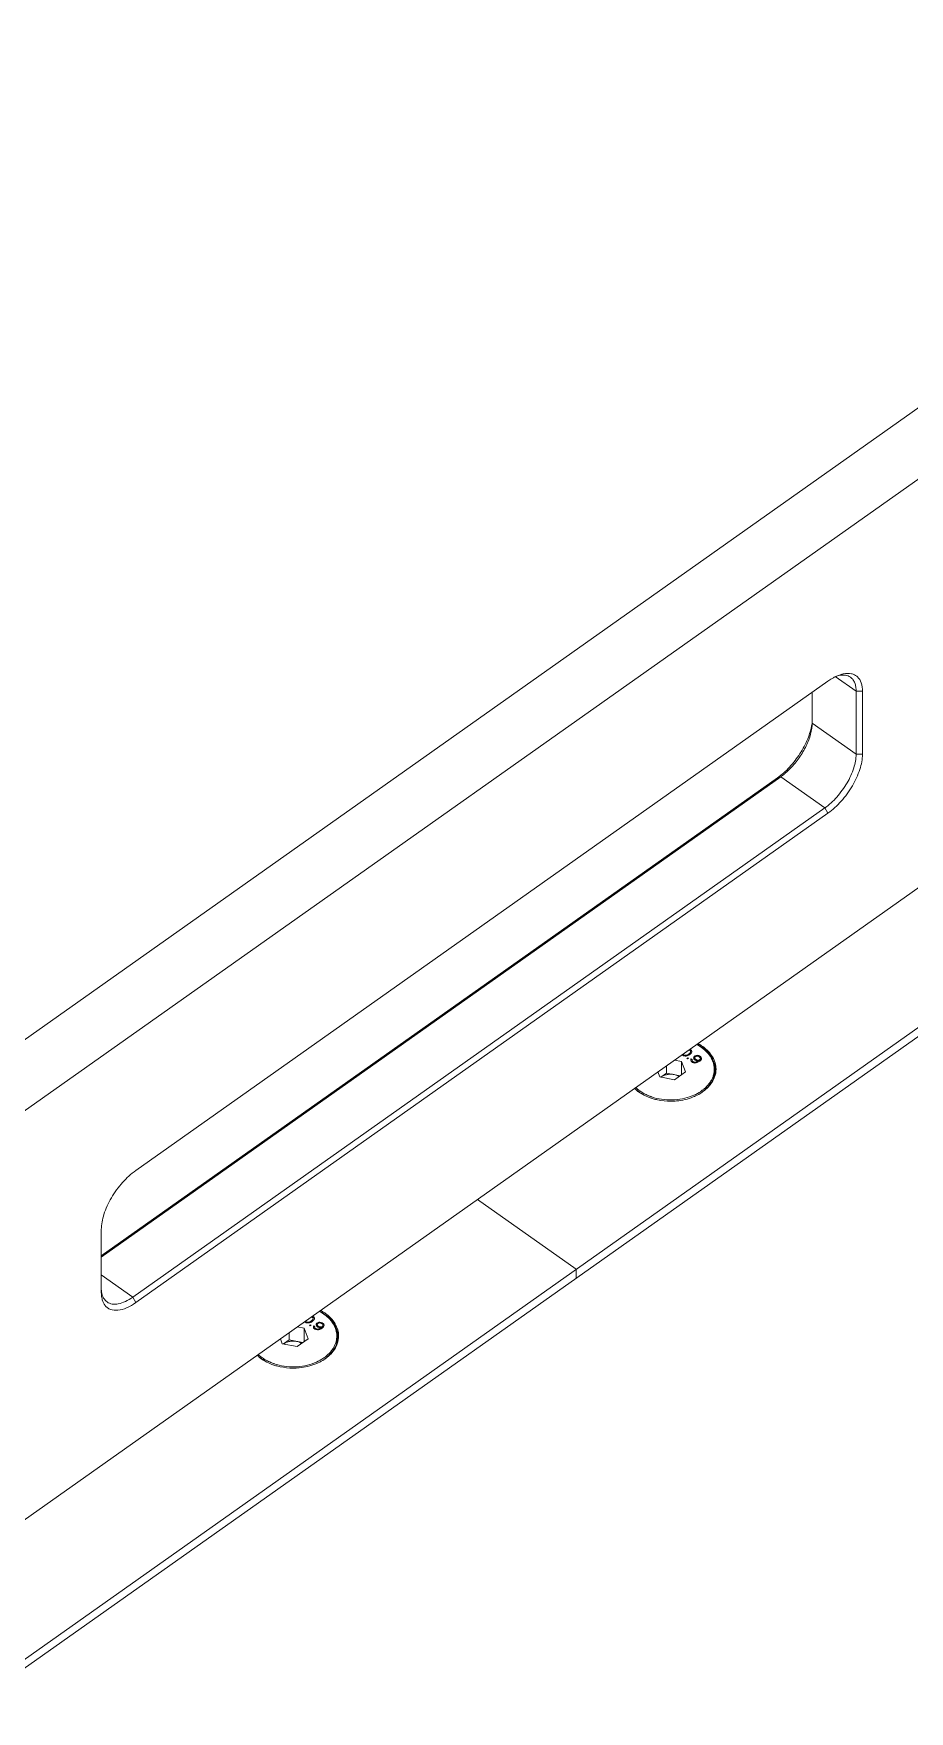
# Model space of a CAD drawing. Header units: millimetres. Extents: x 0 to 9253, y 0 to 2730.
# Drawn here: x 5123.4 to 5221.9, y 2065.2 to 2253.8 of the extents above; entities that cross this region are included whole.
import ezdxf

# ---------------------------------------------------------------- set-up
doc = ezdxf.new("R2010")
doc.units = ezdxf.units.MM
doc.layers.get('0').update_dxf_attribs({"lineweight": 13})

msp = doc.modelspace()

# ---------------------------------------------------------------- linework, layer by layer
at = {"color": 7, "linetype": 'Continuous'}
for p, q in [((5053.96, 2084.31), (5293.67, 2253.81)), ((5260.43, 2238.31), (5075.88, 2107.81)), ((5266.09, 2188.35), (5091.91, 2065.19)), ((5134.92, 2126.01), (5212.7, 2181.01)), ((5215.88, 2179.87), (5213.53, 2181.54)), ((5210.94, 2179.76), (5210.94, 2176.3)), ((5215.88, 2179.87), (5215.88, 2172.8)), ((5215.88, 2179.87), (5216.59, 2179.87)), ((5216.59, 2179.87), (5216.59, 2172.8)), ((5215.88, 2172.8), (5210.94, 2176.3)), ((5215.88, 2172.8), (5216.59, 2172.8)), ((5207.4, 2170.26), (5131.03, 2116.26)), ((5207.05, 2170.16), (5131.03, 2116.41)), ((5207.05, 2170.16), (5207.4, 2170.26)), ((5212.35, 2166.76), (5207.4, 2170.26)), ((5212.35, 2166.76), (5134.57, 2111.76)), ((5212.7, 2166.16), (5134.92, 2111.16)), ((5212.35, 2166.76), (5212.7, 2166.16)), ((5251.59, 2162.4), (5117.24, 2067.4)), ((5117.95, 2066.9), (5252.3, 2161.9)), ((5196.3, 2139.01), (5196.36, 2138.95)), ((5196.38, 2139.03), (5196.46, 2138.95)), ((5196.46, 2139.02), (5196.4, 2139.08)), ((5196.46, 2138.95), (5196.46, 2139.02)), ((5196.57, 2138.97), (5196.46, 2139.02)), ((5196.99, 2139.05), (5196.86, 2138.98)), ((5196.99, 2139.05), (5197.13, 2139.15)), ((5196.99, 2138.98), (5197.13, 2139.08)), ((5196.99, 2138.98), (5196.99, 2139.05)), ((5197.24, 2139.09), (5197.07, 2138.97)), ((5197.09, 2139.57), (5197.17, 2139.53)), ((5197.23, 2139.24), (5197.13, 2139.15)), ((5197.13, 2139.08), (5197.23, 2139.17)), ((5197.13, 2139.08), (5197.13, 2139.15)), ((5197.14, 2139.59), (5197.27, 2139.53)), ((5197.17, 2139.53), (5197.25, 2139.45)), ((5197.27, 2139.6), (5197.19, 2139.64)), ((5197.27, 2139.38), (5197.23, 2139.24)), ((5197.23, 2139.17), (5197.27, 2139.31)), ((5197.23, 2139.17), (5197.23, 2139.24)), ((5197.24, 2139.09), (5197.32, 2139.18)), ((5197.25, 2139.45), (5197.27, 2139.38)), ((5197.27, 2139.53), (5197.27, 2139.6)), ((5197.37, 2139.5), (5197.27, 2139.6)), ((5197.27, 2139.53), (5197.37, 2139.43)), ((5197.27, 2139.31), (5197.27, 2139.38)), ((5197.32, 2139.18), (5197.36, 2139.23)), ((5197.36, 2139.23), (5197.4, 2139.31)), ((5197.37, 2139.43), (5197.37, 2139.5)), ((5197.4, 2139.39), (5197.37, 2139.5)), ((5197.37, 2139.43), (5197.4, 2139.33)), ((5197.4, 2139.31), (5197.4, 2139.39)), ((5194.58, 2136.95), (5194.58, 2137.79)), ((5196.25, 2138.26), (5195.46, 2138.41)), ((5196.25, 2136.76), (5196.25, 2138.26)), ((5196.7, 2137.08), (5196.25, 2138.26)), ((5196.36, 2138.95), (5196.49, 2138.88)), ((5196.46, 2138.95), (5196.57, 2138.9)), ((5196.49, 2138.88), (5196.65, 2138.86)), ((5196.57, 2138.9), (5196.57, 2138.97)), ((5196.67, 2138.95), (5196.57, 2138.97)), ((5196.57, 2138.9), (5196.67, 2138.88)), ((5196.65, 2138.86), (5196.76, 2138.86)), ((5196.86, 2138.98), (5196.67, 2138.95)), ((5196.67, 2138.88), (5196.67, 2138.95)), ((5196.67, 2138.88), (5196.86, 2138.91)), ((5196.76, 2138.86), (5196.88, 2138.89)), ((5196.85, 2138.6), (5196.95, 2138.67)), ((5196.95, 2138.54), (5196.85, 2138.6)), ((5196.86, 2138.91), (5196.99, 2138.98)), ((5196.86, 2138.91), (5196.86, 2138.98)), ((5196.88, 2138.89), (5196.95, 2138.92)), ((5196.9, 2138.57), (5196.95, 2138.6)), ((5196.95, 2138.92), (5197.07, 2138.97)), ((5196.95, 2138.6), (5196.95, 2138.67)), ((5196.95, 2138.67), (5197.05, 2138.6)), ((5197.05, 2138.6), (5196.95, 2138.54)), ((5196.95, 2138.6), (5197, 2138.57)), ((5197.31, 2138.5), (5197.29, 2138.4)), ((5197.29, 2138.4), (5197.33, 2138.29)), ((5197.3, 2138.37), (5197.31, 2138.43)), ((5197.35, 2138.55), (5197.31, 2138.5)), ((5197.31, 2138.43), (5197.31, 2138.5)), ((5197.31, 2138.43), (5197.35, 2138.48)), ((5197.33, 2138.29), (5197.4, 2138.21)), ((5197.35, 2138.48), (5197.35, 2138.55)), ((5197.35, 2138.55), (5197.45, 2138.48)), ((5197.35, 2138.48), (5197.43, 2138.43)), ((5197.48, 2138.16), (5197.4, 2138.21)), ((5197.43, 2138.42), (5197.45, 2138.48)), ((5197.43, 2138.35), (5197.43, 2138.42)), ((5197.44, 2138.35), (5197.43, 2138.42)), ((5197.43, 2138.35), (5197.44, 2138.28)), ((5197.44, 2138.28), (5197.44, 2138.35)), ((5197.48, 2138.29), (5197.44, 2138.35)), ((5197.44, 2138.28), (5197.48, 2138.22)), ((5197.48, 2138.22), (5197.48, 2138.29)), ((5197.48, 2138.29), (5197.6, 2138.21)), ((5197.48, 2138.22), (5197.6, 2138.14)), ((5197.48, 2138.16), (5197.59, 2138.11)), ((5197.59, 2138.11), (5197.75, 2138.08)), ((5197.62, 2138.74), (5197.6, 2138.65)), ((5197.6, 2138.65), (5197.64, 2138.54)), ((5197.6, 2138.14), (5197.6, 2138.21)), ((5197.67, 2138.19), (5197.6, 2138.21)), ((5197.6, 2138.14), (5197.67, 2138.12)), ((5197.61, 2138.62), (5197.62, 2138.67)), ((5197.68, 2138.84), (5197.62, 2138.74)), ((5197.62, 2138.67), (5197.68, 2138.77)), ((5197.62, 2138.67), (5197.62, 2138.74)), ((5197.64, 2138.54), (5197.72, 2138.46)), ((5197.67, 2138.12), (5197.67, 2138.19)), ((5197.77, 2138.17), (5197.67, 2138.19)), ((5197.67, 2138.12), (5197.77, 2138.1)), ((5197.68, 2138.84), (5197.76, 2138.89)), ((5197.68, 2138.77), (5197.68, 2138.84)), ((5197.68, 2138.77), (5197.76, 2138.82)), ((5197.81, 2138.39), (5197.72, 2138.46)), ((5197.74, 2138.66), (5197.76, 2138.73)), ((5197.74, 2138.59), (5197.74, 2138.66)), ((5197.76, 2138.6), (5197.74, 2138.66)), ((5197.74, 2138.59), (5197.76, 2138.52)), ((5197.75, 2138.08), (5197.88, 2138.09)), ((5197.9, 2138.94), (5197.76, 2138.89)), ((5197.76, 2138.82), (5197.76, 2138.89)), ((5197.76, 2138.82), (5197.9, 2138.87)), ((5197.76, 2138.73), (5197.8, 2138.79)), ((5197.76, 2138.52), (5197.76, 2138.6)), ((5197.79, 2138.54), (5197.76, 2138.6)), ((5197.76, 2138.52), (5197.79, 2138.47)), ((5197.86, 2138.19), (5197.77, 2138.17)), ((5197.77, 2138.1), (5197.77, 2138.17)), ((5197.77, 2138.1), (5197.86, 2138.12)), ((5197.79, 2138.47), (5197.79, 2138.54)), ((5197.79, 2138.54), (5197.93, 2138.45)), ((5197.79, 2138.47), (5197.93, 2138.38)), ((5197.84, 2138.81), (5197.8, 2138.79)), ((5197.81, 2138.39), (5197.92, 2138.34)), ((5197.84, 2138.81), (5197.91, 2138.84)), ((5197.94, 2138.22), (5197.86, 2138.19)), ((5197.86, 2138.12), (5197.86, 2138.19)), ((5197.86, 2138.12), (5197.94, 2138.15)), ((5197.88, 2138.09), (5198.02, 2138.14)), ((5198.03, 2138.95), (5197.9, 2138.94)), ((5197.9, 2138.87), (5197.9, 2138.94)), ((5197.9, 2138.87), (5198.03, 2138.88)), ((5197.91, 2138.84), (5198.01, 2138.86)), ((5197.92, 2138.34), (5198.12, 2138.31)), ((5197.93, 2138.38), (5197.93, 2138.45)), ((5198, 2138.42), (5197.93, 2138.45)), ((5197.93, 2138.38), (5198, 2138.35)), ((5198.08, 2138.29), (5197.94, 2138.22)), ((5197.94, 2138.15), (5197.94, 2138.22)), ((5197.94, 2138.15), (5198.08, 2138.21)), ((5198, 2138.35), (5198, 2138.42)), ((5198.1, 2138.41), (5198, 2138.42)), ((5198, 2138.35), (5198.1, 2138.34)), ((5198.01, 2138.86), (5198.11, 2138.84)), ((5198.02, 2138.14), (5198.17, 2138.22)), ((5198.03, 2138.88), (5198.03, 2138.95)), ((5198.18, 2138.92), (5198.03, 2138.95)), ((5198.03, 2138.88), (5198.18, 2138.85)), ((5198.08, 2138.29), (5198.12, 2138.31)), ((5198.08, 2138.21), (5198.08, 2138.29)), ((5198.08, 2138.21), (5198.12, 2138.24)), ((5198.19, 2138.42), (5198.1, 2138.41)), ((5198.1, 2138.34), (5198.1, 2138.41)), ((5198.1, 2138.34), (5198.19, 2138.35)), ((5198.11, 2138.84), (5198.18, 2138.82)), ((5198.12, 2138.24), (5198.12, 2138.31)), ((5198.31, 2138.31), (5198.17, 2138.22)), ((5198.18, 2138.85), (5198.18, 2138.92)), ((5198.3, 2138.87), (5198.18, 2138.92)), ((5198.18, 2138.85), (5198.3, 2138.8)), ((5198.31, 2138.72), (5198.18, 2138.82)), ((5198.27, 2138.45), (5198.19, 2138.42)), ((5198.19, 2138.35), (5198.19, 2138.42)), ((5198.19, 2138.35), (5198.27, 2138.38)), ((5198.27, 2138.45), (5198.31, 2138.48)), ((5198.27, 2138.38), (5198.27, 2138.45)), ((5198.27, 2138.38), (5198.31, 2138.41)), ((5198.3, 2138.8), (5198.3, 2138.87)), ((5198.3, 2138.87), (5198.39, 2138.8)), ((5198.3, 2138.8), (5198.39, 2138.73)), ((5198.31, 2138.72), (5198.35, 2138.67)), ((5198.35, 2138.53), (5198.31, 2138.48)), ((5198.31, 2138.41), (5198.31, 2138.48)), ((5198.31, 2138.41), (5198.35, 2138.46)), ((5198.31, 2138.31), (5198.43, 2138.42)), ((5198.35, 2138.67), (5198.37, 2138.6)), ((5198.37, 2138.6), (5198.35, 2138.53)), ((5198.35, 2138.46), (5198.37, 2138.53)), ((5198.35, 2138.46), (5198.35, 2138.53)), ((5198.37, 2138.53), (5198.37, 2138.6)), ((5198.39, 2138.73), (5198.39, 2138.8)), ((5198.47, 2138.72), (5198.39, 2138.8)), ((5198.39, 2138.73), (5198.47, 2138.65)), ((5198.43, 2138.42), (5198.48, 2138.52)), ((5198.47, 2138.65), (5198.47, 2138.72)), ((5198.51, 2138.61), (5198.47, 2138.72)), ((5198.47, 2138.65), (5198.5, 2138.57)), ((5198.48, 2138.52), (5198.51, 2138.61)), ((5200.03, 2137.32), (5200.03, 2137.27)), ((5193.59, 2137.09), (5193.8, 2136.53)), ((5193.8, 2136.53), (5195.47, 2136.21)), ((5193.94, 2136.5), (5194.58, 2136.95)), ((5194.58, 2136.95), (5196.11, 2136.66)), ((5196.7, 2137.08), (5195.47, 2136.21)), ((5131.03, 2112.3), (5131.03, 2119.37)), ((5131.03, 2114.26), (5134.57, 2111.76)), ((5134.57, 2111.76), (5134.92, 2111.16)), ((5153.88, 2109.01), (5153.93, 2108.95)), ((5153.93, 2108.95), (5154.07, 2108.88)), ((5153.95, 2109.03), (5154.03, 2108.95)), ((5154.03, 2109.02), (5153.98, 2109.08)), ((5154.03, 2108.95), (5154.03, 2109.02)), ((5154.14, 2108.97), (5154.03, 2109.02)), ((5154.03, 2108.95), (5154.14, 2108.9)), ((5154.07, 2108.88), (5154.22, 2108.86)), ((5154.14, 2108.9), (5154.14, 2108.97)), ((5154.24, 2108.95), (5154.14, 2108.97)), ((5154.14, 2108.9), (5154.24, 2108.88)), ((5154.22, 2108.86), (5154.33, 2108.86)), ((5154.43, 2108.98), (5154.24, 2108.95)), ((5154.24, 2108.88), (5154.24, 2108.95)), ((5154.24, 2108.88), (5154.43, 2108.91)), ((5154.33, 2108.86), (5154.45, 2108.89)), ((5154.57, 2109.05), (5154.43, 2108.98)), ((5154.43, 2108.91), (5154.57, 2108.98)), ((5154.43, 2108.91), (5154.43, 2108.98)), ((5154.45, 2108.89), (5154.53, 2108.92)), ((5154.53, 2108.92), (5154.64, 2108.97)), ((5154.57, 2109.05), (5154.7, 2109.15)), ((5154.57, 2108.98), (5154.7, 2109.08)), ((5154.57, 2108.98), (5154.57, 2109.05)), ((5154.82, 2109.09), (5154.64, 2108.97)), ((5154.67, 2109.57), (5154.75, 2109.53)), ((5154.8, 2109.24), (5154.7, 2109.15)), ((5154.7, 2109.08), (5154.8, 2109.17)), ((5154.7, 2109.08), (5154.7, 2109.15)), ((5154.71, 2109.59), (5154.85, 2109.53)), ((5154.75, 2109.53), (5154.82, 2109.45)), ((5154.85, 2109.6), (5154.77, 2109.64)), ((5154.84, 2109.38), (5154.8, 2109.24)), ((5154.8, 2109.17), (5154.84, 2109.31)), ((5154.8, 2109.17), (5154.8, 2109.24)), ((5154.82, 2109.45), (5154.84, 2109.38)), ((5154.82, 2109.09), (5154.9, 2109.18)), ((5154.84, 2109.31), (5154.84, 2109.38)), ((5154.85, 2109.53), (5154.85, 2109.6)), ((5154.94, 2109.5), (5154.85, 2109.6)), ((5154.85, 2109.53), (5154.94, 2109.43)), ((5154.9, 2109.18), (5154.94, 2109.23)), ((5154.94, 2109.43), (5154.94, 2109.5)), ((5154.98, 2109.39), (5154.94, 2109.5)), ((5154.94, 2109.43), (5154.98, 2109.33)), ((5154.94, 2109.23), (5154.98, 2109.31)), ((5154.98, 2109.31), (5154.98, 2109.39)), ((5155.26, 2108.84), (5155.2, 2108.74)), ((5155.26, 2108.84), (5155.33, 2108.89)), ((5155.26, 2108.77), (5155.26, 2108.84)), ((5155.26, 2108.77), (5155.33, 2108.82)), ((5155.47, 2108.94), (5155.33, 2108.89)), ((5155.33, 2108.82), (5155.33, 2108.89)), ((5155.33, 2108.82), (5155.47, 2108.87)), ((5155.41, 2108.81), (5155.37, 2108.79)), ((5155.41, 2108.81), (5155.49, 2108.84)), ((5155.6, 2108.95), (5155.47, 2108.94)), ((5155.47, 2108.87), (5155.47, 2108.94)), ((5155.47, 2108.87), (5155.6, 2108.88)), ((5155.49, 2108.84), (5155.58, 2108.86)), ((5155.58, 2108.86), (5155.68, 2108.84)), ((5155.6, 2108.88), (5155.6, 2108.95)), ((5155.76, 2108.92), (5155.6, 2108.95)), ((5155.6, 2108.88), (5155.76, 2108.85)), ((5155.68, 2108.84), (5155.76, 2108.82)), ((5155.76, 2108.85), (5155.76, 2108.92)), ((5155.87, 2108.87), (5155.76, 2108.92)), ((5155.76, 2108.85), (5155.87, 2108.8)), ((5155.89, 2108.72), (5155.76, 2108.82)), ((5155.87, 2108.8), (5155.87, 2108.87)), ((5155.87, 2108.87), (5155.97, 2108.8)), ((5151.16, 2107.09), (5151.37, 2106.53)), ((5151.52, 2106.5), (5152.15, 2106.95)), ((5152.15, 2106.95), (5152.15, 2107.79)), ((5152.15, 2106.95), (5153.68, 2106.66)), ((5153.82, 2108.26), (5153.03, 2108.41)), ((5154.27, 2107.08), (5153.05, 2106.21)), ((5153.82, 2106.76), (5153.82, 2108.26)), ((5154.27, 2107.08), (5153.82, 2108.26)), ((5154.43, 2108.6), (5154.52, 2108.67)), ((5154.52, 2108.54), (5154.43, 2108.6)), ((5154.48, 2108.57), (5154.52, 2108.6)), ((5154.52, 2108.6), (5154.52, 2108.67)), ((5154.52, 2108.67), (5154.62, 2108.6)), ((5154.62, 2108.6), (5154.52, 2108.54)), ((5154.52, 2108.6), (5154.57, 2108.57)), ((5154.89, 2108.5), (5154.87, 2108.4)), ((5154.87, 2108.37), (5154.89, 2108.43)), ((5154.87, 2108.4), (5154.9, 2108.29)), ((5154.93, 2108.55), (5154.89, 2108.5)), ((5154.89, 2108.43), (5154.89, 2108.5)), ((5154.89, 2108.43), (5154.93, 2108.48)), ((5154.9, 2108.29), (5154.98, 2108.21)), ((5154.93, 2108.48), (5154.93, 2108.55)), ((5154.93, 2108.55), (5155.02, 2108.48)), ((5154.93, 2108.48), (5155, 2108.43)), ((5155.05, 2108.16), (5154.98, 2108.21)), ((5155, 2108.42), (5155.02, 2108.48)), ((5155, 2108.35), (5155, 2108.42)), ((5155.02, 2108.35), (5155, 2108.42)), ((5155, 2108.35), (5155.02, 2108.28)), ((5155.02, 2108.28), (5155.02, 2108.35)), ((5155.06, 2108.29), (5155.02, 2108.35)), ((5155.02, 2108.28), (5155.06, 2108.22)), ((5155.05, 2108.16), (5155.17, 2108.11)), ((5155.06, 2108.22), (5155.06, 2108.29)), ((5155.06, 2108.29), (5155.17, 2108.21)), ((5155.06, 2108.22), (5155.17, 2108.14)), ((5155.17, 2108.14), (5155.17, 2108.21)), ((5155.25, 2108.19), (5155.17, 2108.21)), ((5155.17, 2108.14), (5155.25, 2108.12)), ((5155.17, 2108.11), (5155.32, 2108.08)), ((5155.2, 2108.74), (5155.18, 2108.65)), ((5155.18, 2108.65), (5155.21, 2108.54)), ((5155.19, 2108.62), (5155.2, 2108.67)), ((5155.2, 2108.67), (5155.26, 2108.77)), ((5155.2, 2108.67), (5155.2, 2108.74)), ((5155.21, 2108.54), (5155.29, 2108.46)), ((5155.25, 2108.12), (5155.25, 2108.19)), ((5155.34, 2108.17), (5155.25, 2108.19)), ((5155.25, 2108.12), (5155.34, 2108.1)), ((5155.38, 2108.39), (5155.29, 2108.46)), ((5155.31, 2108.66), (5155.33, 2108.73)), ((5155.31, 2108.59), (5155.31, 2108.66)), ((5155.33, 2108.6), (5155.31, 2108.66)), ((5155.31, 2108.59), (5155.33, 2108.52)), ((5155.32, 2108.08), (5155.46, 2108.09)), ((5155.33, 2108.73), (5155.37, 2108.79)), ((5155.33, 2108.52), (5155.33, 2108.6)), ((5155.37, 2108.54), (5155.33, 2108.6)), ((5155.33, 2108.52), (5155.37, 2108.47)), ((5155.44, 2108.19), (5155.34, 2108.17)), ((5155.34, 2108.1), (5155.34, 2108.17)), ((5155.34, 2108.1), (5155.44, 2108.12)), ((5155.37, 2108.47), (5155.37, 2108.54)), ((5155.37, 2108.54), (5155.5, 2108.45)), ((5155.37, 2108.47), (5155.5, 2108.38)), ((5155.38, 2108.39), (5155.5, 2108.34)), ((5155.52, 2108.22), (5155.44, 2108.19)), ((5155.44, 2108.12), (5155.44, 2108.19)), ((5155.44, 2108.12), (5155.52, 2108.15)), ((5155.46, 2108.09), (5155.59, 2108.14)), ((5155.5, 2108.38), (5155.5, 2108.45)), ((5155.58, 2108.42), (5155.5, 2108.45)), ((5155.5, 2108.38), (5155.58, 2108.35)), ((5155.5, 2108.34), (5155.69, 2108.31)), ((5155.65, 2108.29), (5155.52, 2108.22)), ((5155.52, 2108.15), (5155.52, 2108.22)), ((5155.52, 2108.15), (5155.65, 2108.21)), ((5155.58, 2108.35), (5155.58, 2108.42)), ((5155.67, 2108.41), (5155.58, 2108.42)), ((5155.58, 2108.35), (5155.67, 2108.34)), ((5155.59, 2108.14), (5155.75, 2108.22)), ((5155.65, 2108.29), (5155.69, 2108.31)), ((5155.65, 2108.21), (5155.65, 2108.29)), ((5155.65, 2108.21), (5155.69, 2108.24)), ((5155.77, 2108.42), (5155.67, 2108.41)), ((5155.67, 2108.34), (5155.67, 2108.41)), ((5155.67, 2108.34), (5155.77, 2108.35)), ((5155.69, 2108.24), (5155.69, 2108.31)), ((5155.88, 2108.31), (5155.75, 2108.22)), ((5155.85, 2108.45), (5155.77, 2108.42)), ((5155.77, 2108.35), (5155.77, 2108.42)), ((5155.77, 2108.35), (5155.85, 2108.38)), ((5155.85, 2108.45), (5155.88, 2108.48)), ((5155.85, 2108.38), (5155.85, 2108.45)), ((5155.85, 2108.38), (5155.88, 2108.41)), ((5155.87, 2108.8), (5155.97, 2108.73)), ((5155.92, 2108.53), (5155.88, 2108.48)), ((5155.88, 2108.41), (5155.88, 2108.48)), ((5155.88, 2108.41), (5155.92, 2108.46)), ((5155.88, 2108.31), (5156, 2108.42)), ((5155.89, 2108.72), (5155.93, 2108.67)), ((5155.94, 2108.6), (5155.92, 2108.53)), ((5155.92, 2108.46), (5155.94, 2108.53)), ((5155.92, 2108.46), (5155.92, 2108.53)), ((5155.93, 2108.67), (5155.94, 2108.6)), ((5155.94, 2108.53), (5155.94, 2108.6)), ((5155.97, 2108.73), (5155.97, 2108.8)), ((5156.04, 2108.72), (5155.97, 2108.8)), ((5155.97, 2108.73), (5156.04, 2108.65)), ((5156, 2108.42), (5156.06, 2108.52)), ((5156.04, 2108.65), (5156.04, 2108.72)), ((5156.08, 2108.61), (5156.04, 2108.72)), ((5156.04, 2108.65), (5156.07, 2108.57)), ((5156.06, 2108.52), (5156.08, 2108.61)), ((5157.6, 2107.32), (5157.6, 2107.27)), ((5151.37, 2106.53), (5153.05, 2106.21))]:
    msp.add_line(p, q, dxfattribs=at)
at = {"color": 253, "linetype": 'Continuous', "true_color": 0xa2afbf}
for q in [(5173.31, 2122.75), (5184.42, 2113.9)]:
    msp.add_line((5184.42, 2114.9), q, dxfattribs=at)
at = {"color": 7, "linetype": 'Continuous'}
for centre, radius, start, end in [((5215.38, 2177.81), 4.13, 109.5197, 113.0023), ((5197.53, 2137.32), 2.5, 358.646, 359.9988), ((5197.53, 2137.04), 2.59, 4.131, 10.5592), ((5193.84, 2138.19), 4.11, 225.8822, 230.6339), ((5194.75, 2135.41), 1.36, 125.2627, 126.423), ((5196.69, 2137.84), 3.56, 320.0829, 321.0288), ((5196.74, 2137.8), 3.49, 321.0264, 322.7665), ((5193.98, 2138.47), 4.44, 229.8161, 234.7817), ((5194.06, 2138.47), 4.46, 230.6587, 234.9644), ((5194.14, 2138.59), 4.47, 234.0635, 234.8216), ((5194.81, 2139.88), 5.92, 250.222, 251.1708), ((5195.9, 2138.61), 4.48, 305.2641, 305.6964), ((5196.03, 2138.43), 4.26, 305.656, 310.0893), ((5195.89, 2138.72), 4.74, 303.7164, 305.0491), ((5195.92, 2138.56), 4.57, 305.2641, 305.6964), ((5196.05, 2138.38), 4.35, 305.6567, 310.0531), ((5155.1, 2107.32), 2.5, 358.646, 359.9988), ((5155.11, 2107.04), 2.59, 4.131, 10.5592), ((5151.42, 2108.19), 4.11, 225.8822, 230.6339), ((5151.55, 2108.47), 4.44, 229.8161, 234.7817), ((5152.32, 2105.41), 1.36, 125.2627, 126.423), ((5153.61, 2108.43), 4.26, 305.656, 310.0893), ((5153.63, 2108.38), 4.35, 305.6567, 310.0531), ((5154.26, 2107.84), 3.56, 320.0829, 321.0288), ((5154.31, 2107.8), 3.49, 321.0264, 322.7665), ((5151.64, 2108.47), 4.46, 230.6587, 234.9644), ((5151.71, 2108.59), 4.47, 234.0635, 234.8216), ((5152.38, 2109.88), 5.92, 250.222, 251.1708), ((5153.48, 2108.61), 4.48, 305.2641, 305.6964), ((5153.47, 2108.72), 4.74, 303.7164, 305.0491), ((5153.49, 2108.56), 4.57, 305.2641, 305.6964)]:
    msp.add_arc(centre, radius, start, end, dxfattribs=at)
for points, knots in [([(5213.32, 2181.4), (5213.27, 2181.37), (5213.06, 2181.25), (5212.85, 2181.11), (5212.7, 2181.01)], [0, 0, 0, 0, 0.242417, 1, 1, 1, 1]), ([(5213.77, 2181.61), (5213.73, 2181.6), (5213.58, 2181.53), (5213.43, 2181.46), (5213.32, 2181.4)], [0, 0, 0, 0, 0.243122, 1, 1, 1, 1]), ([(5215.24, 2181.45), (5215.07, 2181.57), (5214.64, 2181.73), (5214.19, 2181.7), (5213.95, 2181.65)], [0, 0, 0, 0, 0.465389, 1, 1, 1, 1]), ([(5214.47, 2181.83), (5214.43, 2181.83), (5214.27, 2181.79), (5214.12, 2181.74), (5214, 2181.7)], [0, 0, 0, 0, 0.240935, 1, 1, 1, 1]), ([(5216.59, 2179.87), (5216.59, 2180.19), (5216.53, 2180.78), (5216.15, 2181.43), (5215.71, 2181.73), (5215.19, 2181.91), (5214.76, 2181.89), (5214.47, 2181.83)], [0, 0, 0, 0, 0.283209, 0.517972, 0.628966, 0.743193, 1, 1, 1, 1]), ([(5215.88, 2179.87), (5215.88, 2180.04), (5215.86, 2180.36), (5215.74, 2180.81), (5215.54, 2181.19), (5215.34, 2181.38), (5215.24, 2181.45)], [0, 0, 0, 0, 0.289413, 0.548274, 0.78145, 1, 1, 1, 1]), ([(5210.89, 2176.14), (5210.81, 2175.59), (5210.46, 2174.45), (5209.6, 2172.83), (5208.46, 2171.34), (5207.53, 2170.5), (5207.05, 2170.16)], [0, 0, 0, 0, 0.22972, 0.488271, 0.753062, 1, 1, 1, 1]), ([(5210.89, 2175.71), (5210.83, 2175.27), (5210.57, 2174.35), (5209.92, 2173.03), (5209.05, 2171.77), (5208.33, 2171.03), (5207.95, 2170.7)], [0, 0, 0, 0, 0.226253, 0.480114, 0.744374, 1, 1, 1, 1]), ([(5210.94, 2176.3), (5210.94, 2176.25), (5210.93, 2176.06), (5210.91, 2175.86), (5210.89, 2175.71)], [0, 0, 0, 0, 0.239802, 1, 1, 1, 1]), ([(5212.35, 2166.76), (5212.85, 2167.11), (5213.78, 2167.98), (5214.89, 2169.51), (5215.65, 2171.14), (5215.88, 2172.28), (5215.88, 2172.8)], [0, 0, 0, 0, 0.253695, 0.524646, 0.782314, 1, 1, 1, 1]), ([(5212.7, 2166.16), (5213.25, 2166.55), (5214.27, 2167.5), (5215.49, 2169.18), (5216.33, 2170.97), (5216.59, 2172.22), (5216.59, 2172.8)], [0, 0, 0, 0, 0.253701, 0.524646, 0.782308, 1, 1, 1, 1]), ([(5207.95, 2170.7), (5207.91, 2170.66), (5207.73, 2170.51), (5207.54, 2170.36), (5207.4, 2170.26)], [0, 0, 0, 0, 0.25637, 1, 1, 1, 1]), ([(5197.95, 2140.17), (5198.21, 2140.04), (5198.69, 2139.73), (5199.19, 2139.25), (5199.5, 2138.82), (5199.68, 2138.49), (5199.82, 2138.15), (5199.9, 2137.8), (5199.93, 2137.44), (5199.91, 2137.09), (5199.85, 2136.74), (5199.73, 2136.39), (5199.56, 2136.06), (5199.26, 2135.63), (5198.98, 2135.34), (5198.78, 2135.17)], [0, 0, 0, 0, 0.141939, 0.274322, 0.337168, 0.398009, 0.457196, 0.515186, 0.572514, 0.62976, 0.687509, 0.746314, 0.806656, 0.868913, 1, 1, 1, 1]), ([(5197.99, 2140.2), (5198.29, 2140.04), (5198.71, 2139.76), (5199.19, 2139.31), (5199.49, 2138.95), (5199.73, 2138.57), (5199.9, 2138.16), (5200, 2137.75), (5200.03, 2137.46), (5200.03, 2137.32)], [0, 0, 0, 0, 0.276167, 0.406829, 0.532553, 0.653823, 0.771415, 0.8864, 1, 1, 1, 1]), ([(5198.63, 2139.95), (5198.59, 2139.97), (5198.42, 2140.09), (5198.24, 2140.2), (5198.1, 2140.27)], [0, 0, 0, 0, 0.245563, 1, 1, 1, 1]), ([(5200.13, 2137.4), (5200.13, 2137.63), (5200.06, 2138.12), (5199.76, 2138.8), (5199.27, 2139.43), (5198.86, 2139.78), (5198.63, 2139.95)], [0, 0, 0, 0, 0.23175, 0.471861, 0.726968, 1, 1, 1, 1]), ([(5200.02, 2137.27), (5200.02, 2137.16), (5200.01, 2136.96), (5199.94, 2136.66), (5199.85, 2136.37), (5199.67, 2135.98), (5199.35, 2135.52), (5199.03, 2135.2), (5198.85, 2135.05)], [0, 0, 0, 0, 0.116959, 0.234917, 0.354664, 0.476902, 0.730728, 1, 1, 1, 1]), ([(5199.5, 2135.68), (5199.58, 2135.8), (5199.73, 2136.05), (5199.9, 2136.44), (5200, 2136.85), (5200.03, 2137.13), (5200.03, 2137.27)], [0, 0, 0, 0, 0.260229, 0.511961, 0.757579, 1, 1, 1, 1]), ([(5200.03, 2137.27), (5200.03, 2137.13), (5200, 2136.85), (5199.9, 2136.45), (5199.74, 2136.06), (5199.59, 2135.81), (5199.51, 2135.69)], [0, 0, 0, 0, 0.243352, 0.489524, 0.741004, 1, 1, 1, 1]), ([(5199.52, 2135.69), (5199.71, 2135.94), (5200.01, 2136.48), (5200.13, 2137.1), (5200.13, 2137.4)], [0, 0, 0, 0, 0.51347, 1, 1, 1, 1]), ([(5199.92, 2138.04), (5199.94, 2138), (5200.01, 2137.83), (5200.06, 2137.65), (5200.08, 2137.51)], [0, 0, 0, 0, 0.25298, 1, 1, 1, 1]), ([(5191.52, 2134.98), (5191.48, 2135), (5191.33, 2135.11), (5191.2, 2135.23), (5191.1, 2135.32)], [0, 0, 0, 0, 0.254373, 1, 1, 1, 1]), ([(5195.41, 2136.79), (5195.29, 2136.82), (5195.03, 2136.84), (5194.64, 2136.81), (5194.28, 2136.7), (5194.06, 2136.59), (5193.96, 2136.52)], [0, 0, 0, 0, 0.258192, 0.516354, 0.765954, 1, 1, 1, 1]), ([(5195.99, 2136.58), (5195.95, 2136.6), (5195.77, 2136.7), (5195.57, 2136.76), (5195.41, 2136.79)], [0, 0, 0, 0, 0.240484, 1, 1, 1, 1]), ([(5198.62, 2134.84), (5198.69, 2134.89), (5198.98, 2135.1), (5199.24, 2135.35), (5199.41, 2135.56)], [0, 0, 0, 0, 0.258665, 1, 1, 1, 1]), ([(5191.42, 2134.85), (5191.5, 2134.79), (5191.83, 2134.57), (5192.2, 2134.39), (5192.48, 2134.27)], [0, 0, 0, 0, 0.242389, 1, 1, 1, 1]), ([(5192.1, 2134.46), (5192.05, 2134.48), (5191.84, 2134.59), (5191.65, 2134.72), (5191.5, 2134.81)], [0, 0, 0, 0, 0.254611, 1, 1, 1, 1]), ([(5192.15, 2134.59), (5192.1, 2134.62), (5191.9, 2134.72), (5191.7, 2134.84), (5191.57, 2134.94)], [0, 0, 0, 0, 0.254618, 1, 1, 1, 1]), ([(5192.8, 2134.31), (5192.75, 2134.33), (5192.52, 2134.41), (5192.31, 2134.51), (5192.15, 2134.59)], [0, 0, 0, 0, 0.253783, 1, 1, 1, 1]), ([(5192.48, 2134.27), (5192.53, 2134.25), (5192.72, 2134.17), (5192.93, 2134.11), (5193.08, 2134.06)], [0, 0, 0, 0, 0.247368, 1, 1, 1, 1]), ([(5197.43, 2134.38), (5197.08, 2134.24), (5196.34, 2134.02), (5195.18, 2133.9), (5194.02, 2133.97), (5193.26, 2134.15), (5192.9, 2134.27)], [0, 0, 0, 0, 0.245015, 0.498097, 0.752168, 1, 1, 1, 1]), ([(5193.08, 2134.06), (5193.23, 2134.02), (5193.87, 2133.86), (5194.53, 2133.79), (5195.03, 2133.79)], [0, 0, 0, 0, 0.246145, 1, 1, 1, 1]), ([(5195.03, 2133.79), (5195.25, 2133.79), (5196.11, 2133.83), (5196.97, 2134.03), (5197.56, 2134.27)], [0, 0, 0, 0, 0.255834, 1, 1, 1, 1]), ([(5198.49, 2134.95), (5198.41, 2134.89), (5198.08, 2134.67), (5197.72, 2134.49), (5197.43, 2134.38)], [0, 0, 0, 0, 0.242502, 1, 1, 1, 1]), ([(5197.56, 2134.27), (5197.65, 2134.3), (5197.98, 2134.45), (5198.3, 2134.62), (5198.53, 2134.77)], [0, 0, 0, 0, 0.256451, 1, 1, 1, 1]), ([(5134.92, 2126.01), (5134.37, 2125.62), (5133.35, 2124.67), (5132.13, 2122.99), (5131.29, 2121.19), (5131.03, 2119.94), (5131.03, 2119.37)], [0, 0, 0, 0, 0.253701, 0.524646, 0.782308, 1, 1, 1, 1]), ([(5131.03, 2112.8), (5131.03, 2112.71), (5131.04, 2112.38), (5131.11, 2112.05), (5131.21, 2111.83)], [0, 0, 0, 0, 0.272195, 1, 1, 1, 1]), ([(5131.03, 2112.3), (5131.03, 2112.25), (5131.04, 2112.05), (5131.06, 2111.86), (5131.08, 2111.71)], [0, 0, 0, 0, 0.260727, 1, 1, 1, 1]), ([(5131.08, 2111.71), (5131.1, 2111.63), (5131.17, 2111.31), (5131.31, 2111.01), (5131.46, 2110.83)], [0, 0, 0, 0, 0.271555, 1, 1, 1, 1]), ([(5131.21, 2111.83), (5131.23, 2111.76), (5131.35, 2111.53), (5131.52, 2111.33), (5131.68, 2111.22)], [0, 0, 0, 0, 0.26466, 1, 1, 1, 1]), ([(5131.46, 2110.83), (5131.54, 2110.73), (5131.72, 2110.55), (5132.2, 2110.3), (5132.96, 2110.24), (5133.95, 2110.55), (5134.59, 2110.93), (5134.92, 2111.16)], [0, 0, 0, 0, 0.099766, 0.199314, 0.416612, 0.681773, 1, 1, 1, 1]), ([(5131.68, 2111.22), (5131.85, 2111.1), (5132.27, 2110.94), (5133, 2110.98), (5133.79, 2111.26), (5134.3, 2111.58), (5134.57, 2111.76)], [0, 0, 0, 0, 0.195807, 0.420075, 0.687922, 1, 1, 1, 1]), ([(5155.53, 2110.17), (5155.79, 2110.04), (5156.26, 2109.73), (5156.77, 2109.25), (5157.07, 2108.82), (5157.26, 2108.49), (5157.39, 2108.15), (5157.47, 2107.8), (5157.51, 2107.44), (5157.49, 2107.09), (5157.42, 2106.74), (5157.3, 2106.39), (5157.13, 2106.06), (5156.84, 2105.63), (5156.56, 2105.34), (5156.35, 2105.17)], [0, 0, 0, 0, 0.141939, 0.274322, 0.337168, 0.398009, 0.457196, 0.515186, 0.572514, 0.62976, 0.687509, 0.746314, 0.806656, 0.868913, 1, 1, 1, 1]), ([(5155.56, 2110.2), (5155.86, 2110.04), (5156.29, 2109.76), (5156.77, 2109.31), (5157.06, 2108.95), (5157.3, 2108.57), (5157.47, 2108.16), (5157.58, 2107.75), (5157.6, 2107.46), (5157.6, 2107.32)], [0, 0, 0, 0, 0.276167, 0.406829, 0.532553, 0.653823, 0.771415, 0.8864, 1, 1, 1, 1]), ([(5156.21, 2109.95), (5156.16, 2109.97), (5155.99, 2110.09), (5155.81, 2110.2), (5155.67, 2110.27)], [0, 0, 0, 0, 0.245563, 1, 1, 1, 1]), ([(5157.7, 2107.4), (5157.7, 2107.63), (5157.63, 2108.12), (5157.33, 2108.8), (5156.85, 2109.43), (5156.43, 2109.78), (5156.21, 2109.95)], [0, 0, 0, 0, 0.23175, 0.471861, 0.726968, 1, 1, 1, 1]), ([(5157.6, 2107.27), (5157.6, 2107.16), (5157.58, 2106.96), (5157.52, 2106.66), (5157.42, 2106.37), (5157.24, 2105.98), (5156.92, 2105.52), (5156.6, 2105.2), (5156.43, 2105.05)], [0, 0, 0, 0, 0.116959, 0.234917, 0.354664, 0.476902, 0.730728, 1, 1, 1, 1]), ([(5157.07, 2105.68), (5157.15, 2105.8), (5157.31, 2106.05), (5157.47, 2106.44), (5157.58, 2106.85), (5157.6, 2107.13), (5157.6, 2107.27)], [0, 0, 0, 0, 0.260229, 0.511961, 0.757579, 1, 1, 1, 1]), ([(5157.09, 2105.69), (5157.28, 2105.94), (5157.59, 2106.48), (5157.7, 2107.1), (5157.7, 2107.4)], [0, 0, 0, 0, 0.51347, 1, 1, 1, 1]), ([(5157.6, 2107.27), (5157.6, 2107.13), (5157.58, 2106.85), (5157.48, 2106.45), (5157.31, 2106.06), (5157.17, 2105.81), (5157.09, 2105.69)], [0, 0, 0, 0, 0.243352, 0.489524, 0.741004, 1, 1, 1, 1]), ([(5157.5, 2108.04), (5157.52, 2108), (5157.58, 2107.83), (5157.63, 2107.65), (5157.66, 2107.51)], [0, 0, 0, 0, 0.25298, 1, 1, 1, 1]), ([(5149.09, 2104.98), (5149.05, 2105), (5148.91, 2105.11), (5148.77, 2105.23), (5148.67, 2105.32)], [0, 0, 0, 0, 0.254373, 1, 1, 1, 1]), ([(5152.99, 2106.79), (5152.86, 2106.82), (5152.6, 2106.84), (5152.21, 2106.81), (5151.85, 2106.7), (5151.63, 2106.59), (5151.54, 2106.52)], [0, 0, 0, 0, 0.258192, 0.516354, 0.765954, 1, 1, 1, 1]), ([(5153.57, 2106.58), (5153.52, 2106.6), (5153.34, 2106.7), (5153.14, 2106.76), (5152.99, 2106.79)], [0, 0, 0, 0, 0.240484, 1, 1, 1, 1]), ([(5156.19, 2104.84), (5156.27, 2104.89), (5156.56, 2105.1), (5156.82, 2105.35), (5156.99, 2105.56)], [0, 0, 0, 0, 0.258665, 1, 1, 1, 1]), ([(5148.99, 2104.85), (5149.07, 2104.79), (5149.41, 2104.57), (5149.77, 2104.39), (5150.05, 2104.27)], [0, 0, 0, 0, 0.242389, 1, 1, 1, 1]), ([(5149.67, 2104.46), (5149.62, 2104.48), (5149.42, 2104.59), (5149.22, 2104.72), (5149.08, 2104.81)], [0, 0, 0, 0, 0.254611, 1, 1, 1, 1]), ([(5149.72, 2104.59), (5149.67, 2104.62), (5149.47, 2104.72), (5149.28, 2104.84), (5149.14, 2104.94)], [0, 0, 0, 0, 0.254618, 1, 1, 1, 1]), ([(5150.38, 2104.31), (5150.32, 2104.33), (5150.1, 2104.41), (5149.88, 2104.51), (5149.72, 2104.59)], [0, 0, 0, 0, 0.253783, 1, 1, 1, 1]), ([(5150.05, 2104.27), (5150.1, 2104.25), (5150.3, 2104.17), (5150.5, 2104.11), (5150.65, 2104.06)], [0, 0, 0, 0, 0.247368, 1, 1, 1, 1]), ([(5155.01, 2104.38), (5154.66, 2104.24), (5153.91, 2104.02), (5152.76, 2103.9), (5151.59, 2103.97), (5150.83, 2104.15), (5150.47, 2104.27)], [0, 0, 0, 0, 0.245015, 0.498097, 0.752168, 1, 1, 1, 1]), ([(5150.65, 2104.06), (5150.81, 2104.02), (5151.45, 2103.86), (5152.11, 2103.79), (5152.6, 2103.79)], [0, 0, 0, 0, 0.246145, 1, 1, 1, 1]), ([(5152.6, 2103.79), (5152.82, 2103.79), (5153.69, 2103.83), (5154.54, 2104.03), (5155.14, 2104.27)], [0, 0, 0, 0, 0.255834, 1, 1, 1, 1]), ([(5156.06, 2104.95), (5155.98, 2104.89), (5155.65, 2104.67), (5155.29, 2104.49), (5155.01, 2104.38)], [0, 0, 0, 0, 0.242502, 1, 1, 1, 1]), ([(5155.14, 2104.27), (5155.22, 2104.3), (5155.56, 2104.45), (5155.88, 2104.62), (5156.1, 2104.77)], [0, 0, 0, 0, 0.256451, 1, 1, 1, 1])]:
    msp.add_open_spline(points, degree=3, knots=knots, dxfattribs=at)

doc.saveas('drawing.dxf')
